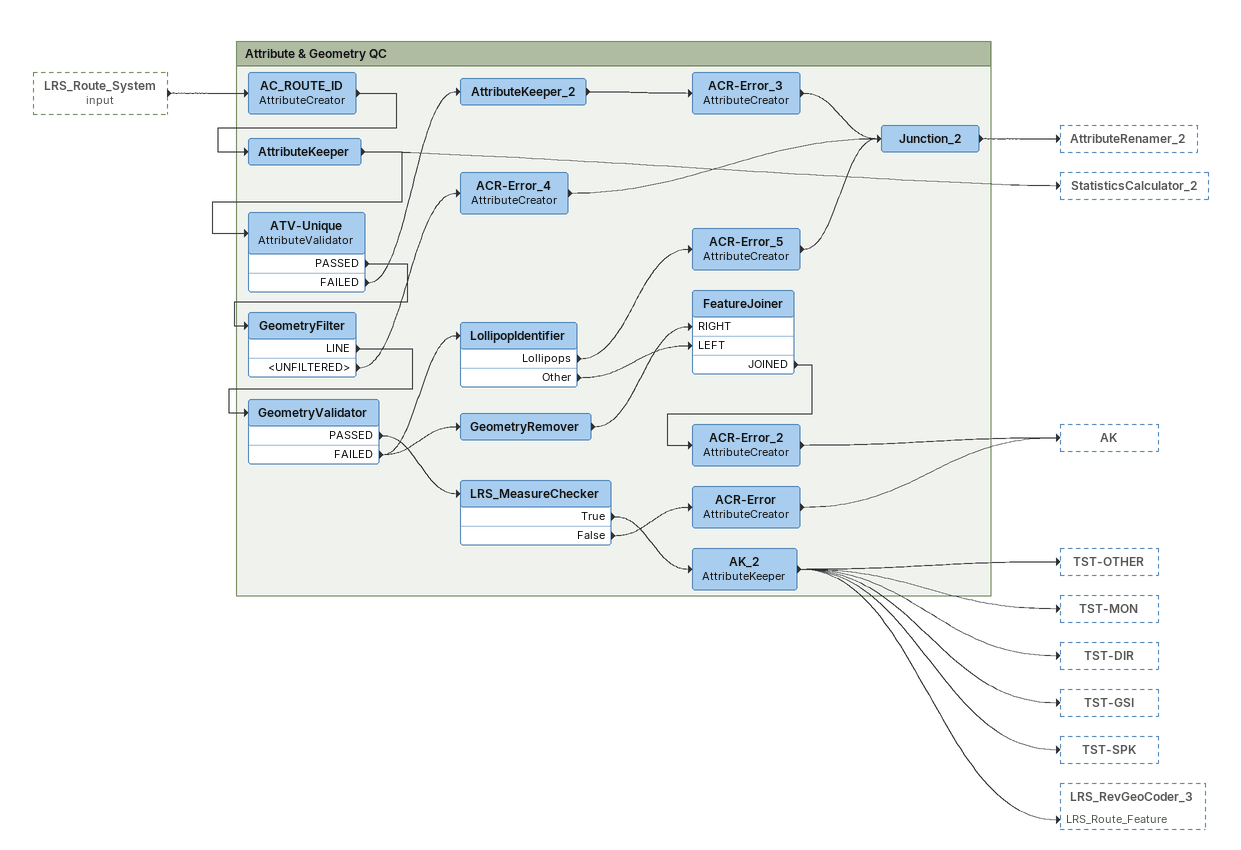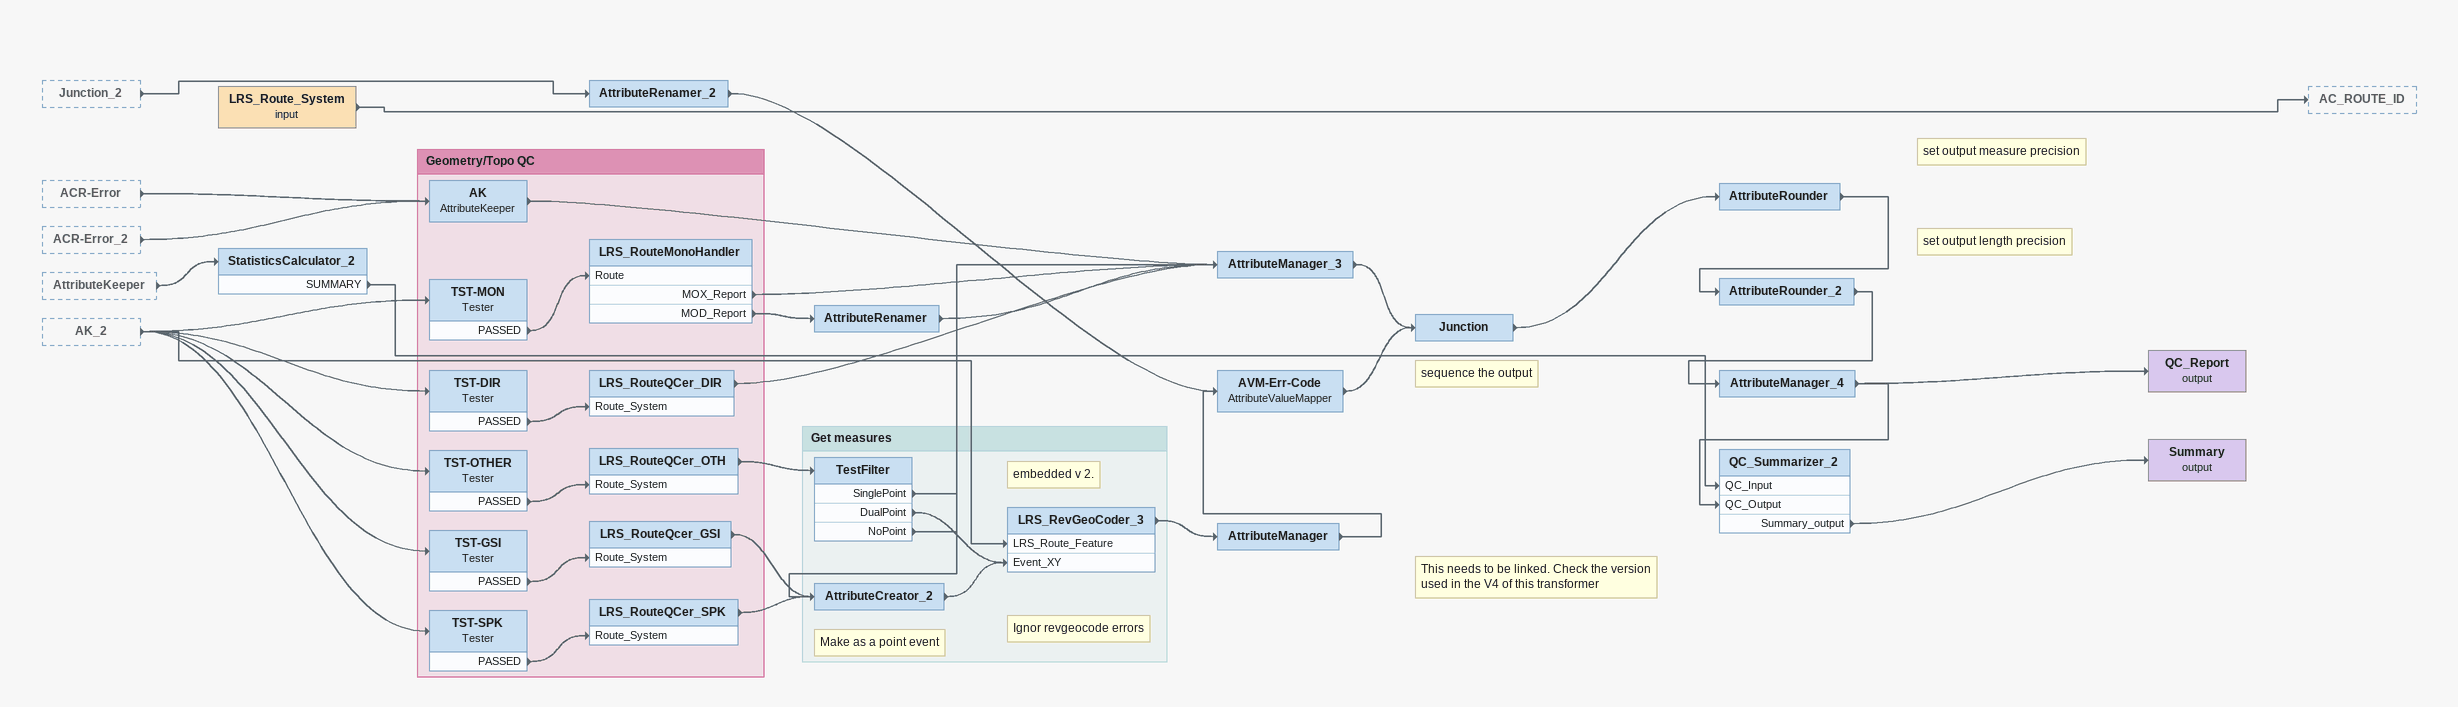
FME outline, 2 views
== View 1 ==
LRS_Route_System (input) [outside]
    -> AC_ROUTE_ID

Bookmark: Attribute & Geometry QC
AC_ROUTE_ID: AttributeCreator
    -> AttributeKeeper
AttributeKeeper
    -> ATV-Unique
    -> StatisticsCalculator_2
ATV-Unique: AttributeValidator
    PASSED -> GeometryFilter
    FAILED -> AttributeKeeper_2
AttributeKeeper_2
    -> ACR-Error_3
ACR-Error_3: AttributeCreator
    -> Junction_2
GeometryFilter
    LINE -> GeometryValidator
    <UNFILTERED> -> ACR-Error_4
ACR-Error_4: AttributeCreator
    -> Junction_2
GeometryValidator
    PASSED -> LRS_MeasureChecker
    FAILED -> GeometryRemover
    FAILED -> LollipopIdentifier
LollipopIdentifier
    Lollipops -> ACR-Error_5
    Other -> FeatureJoiner [LEFT]
ACR-Error_5: AttributeCreator
    -> Junction_2
Junction_2
    -> AttributeRenamer_2
GeometryRemover
    -> FeatureJoiner [RIGHT]
FeatureJoiner
    JOINED -> ACR-Error_2
ACR-Error_2: AttributeCreator
    -> AK
LRS_MeasureChecker
    True -> AK_2
    False -> ACR-Error
ACR-Error: AttributeCreator
    -> AK
AK_2: AttributeKeeper
    -> TST-OTHER
    -> TST-MON
    -> TST-DIR
    -> TST-GSI
    -> TST-SPK
    -> LRS_RevGeoCoder_3 [LRS_Route_Feature]

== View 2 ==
Junction_2 [outside]
    -> AttributeRenamer_2
ACR-Error [outside]
    -> AK
ACR-Error_2 [outside]
    -> AK
AttributeKeeper [outside]
    -> StatisticsCalculator_2
AK_2 [outside]
    -> TST-OTHER
    -> TST-MON
    -> TST-DIR
    -> TST-GSI
    -> TST-SPK
    -> LRS_RevGeoCoder_3 [LRS_Route_Feature]
LRS_Route_System (input)
    -> AC_ROUTE_ID
AttributeRenamer_2
    -> AVM-Err-Code
AttributeRenamer
    -> AttributeManager_3
AttributeManager_3
    -> Junction
AttributeManager
    -> AVM-Err-Code
AVM-Err-Code: AttributeValueMapper
    -> Junction
Junction
    -> AttributeRounder
Note: set output measure precision
AttributeRounder
    -> AttributeRounder_2
Note: set output length precision
AttributeRounder_2
    -> AttributeManager_4
Note: sequence the output
AttributeManager_4
    -> QC_Report (output)
    -> QC_Summarizer_2 [QC_Output]
QC_Report (output)
StatisticsCalculator_2
    SUMMARY -> QC_Summarizer_2 [QC_Input]
Note: This needs to be linked. Check the version used in the V4 of this transformer
QC_Summarizer_2
    Summary_output -> Summary (output)
Summary (output)

Bookmark: Geometry/Topo QC
AK: AttributeKeeper
    -> AttributeManager_3
TST-MON: Tester
    PASSED -> LRS_RouteMonoHandler [Route]
LRS_RouteMonoHandler
    MOX_Report -> AttributeManager_3
    MOD_Report -> AttributeRenamer
TST-DIR: Tester
    PASSED -> LRS_RouteQCer_DIR [Route_System]
LRS_RouteQCer_DIR
    -> AttributeManager_3
TST-OTHER: Tester
    PASSED -> LRS_RouteQCer_OTH [Route_System]
LRS_RouteQCer_OTH
    -> TestFilter
TST-GSI: Tester
    PASSED -> LRS_RouteQcer_GSI [Route_System]
LRS_RouteQcer_GSI
    -> AttributeCreator_2
TST-SPK: Tester
    PASSED -> LRS_RouteQCer_SPK [Route_System]
LRS_RouteQCer_SPK
    -> AttributeCreator_2

Bookmark: Get measures
TestFilter
    SinglePoint -> AttributeCreator_2
    DualPoint -> LRS_RevGeoCoder_3 [Event_XY]
    NoPoint -> AttributeManager_3
Note: Make as a point event
AttributeCreator_2
    -> LRS_RevGeoCoder_3 [Event_XY]
Note: embedded v 2.
Note: Ignor revgeocode errors
LRS_RevGeoCoder_3
    -> AttributeManager
